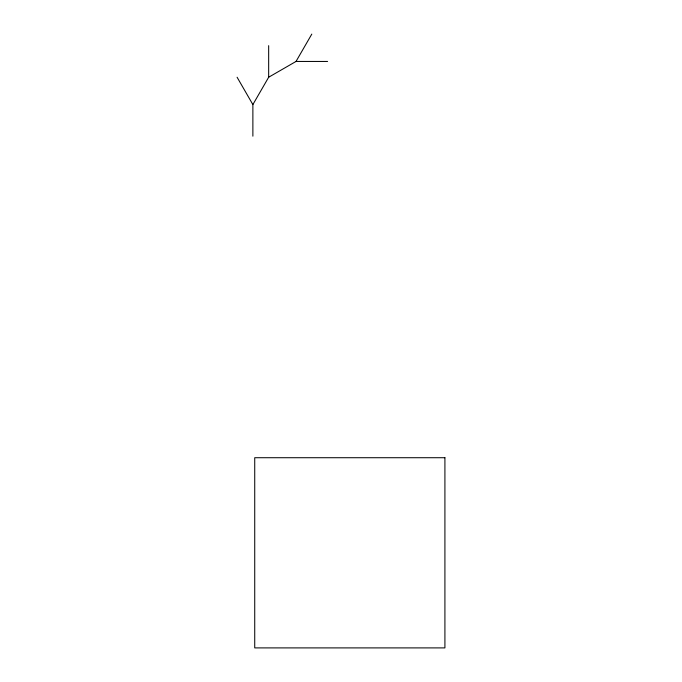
<?xml version="1.0" encoding="UTF-8"?>
<svg xmlns="http://www.w3.org/2000/svg" width="682" height="682" viewBox="0 0 682 682"><rect width="100%" height="100%" fill="white"/><g stroke="black" fill="none" stroke-linecap="round" stroke-linejoin="round"><path stroke-width="1.02" d="M252.877 136.17L252.877 104.585L268.665 77.236L268.665 45.66M268.665 77.236L296.022 61.448L311.81 34.1M296.022 61.448L327.599 61.448M237.089 77.236L252.877 104.585M444.911 457.716L254.727 457.716L254.727 647.9L444.911 647.9L444.911 457.716"/></g></svg>
